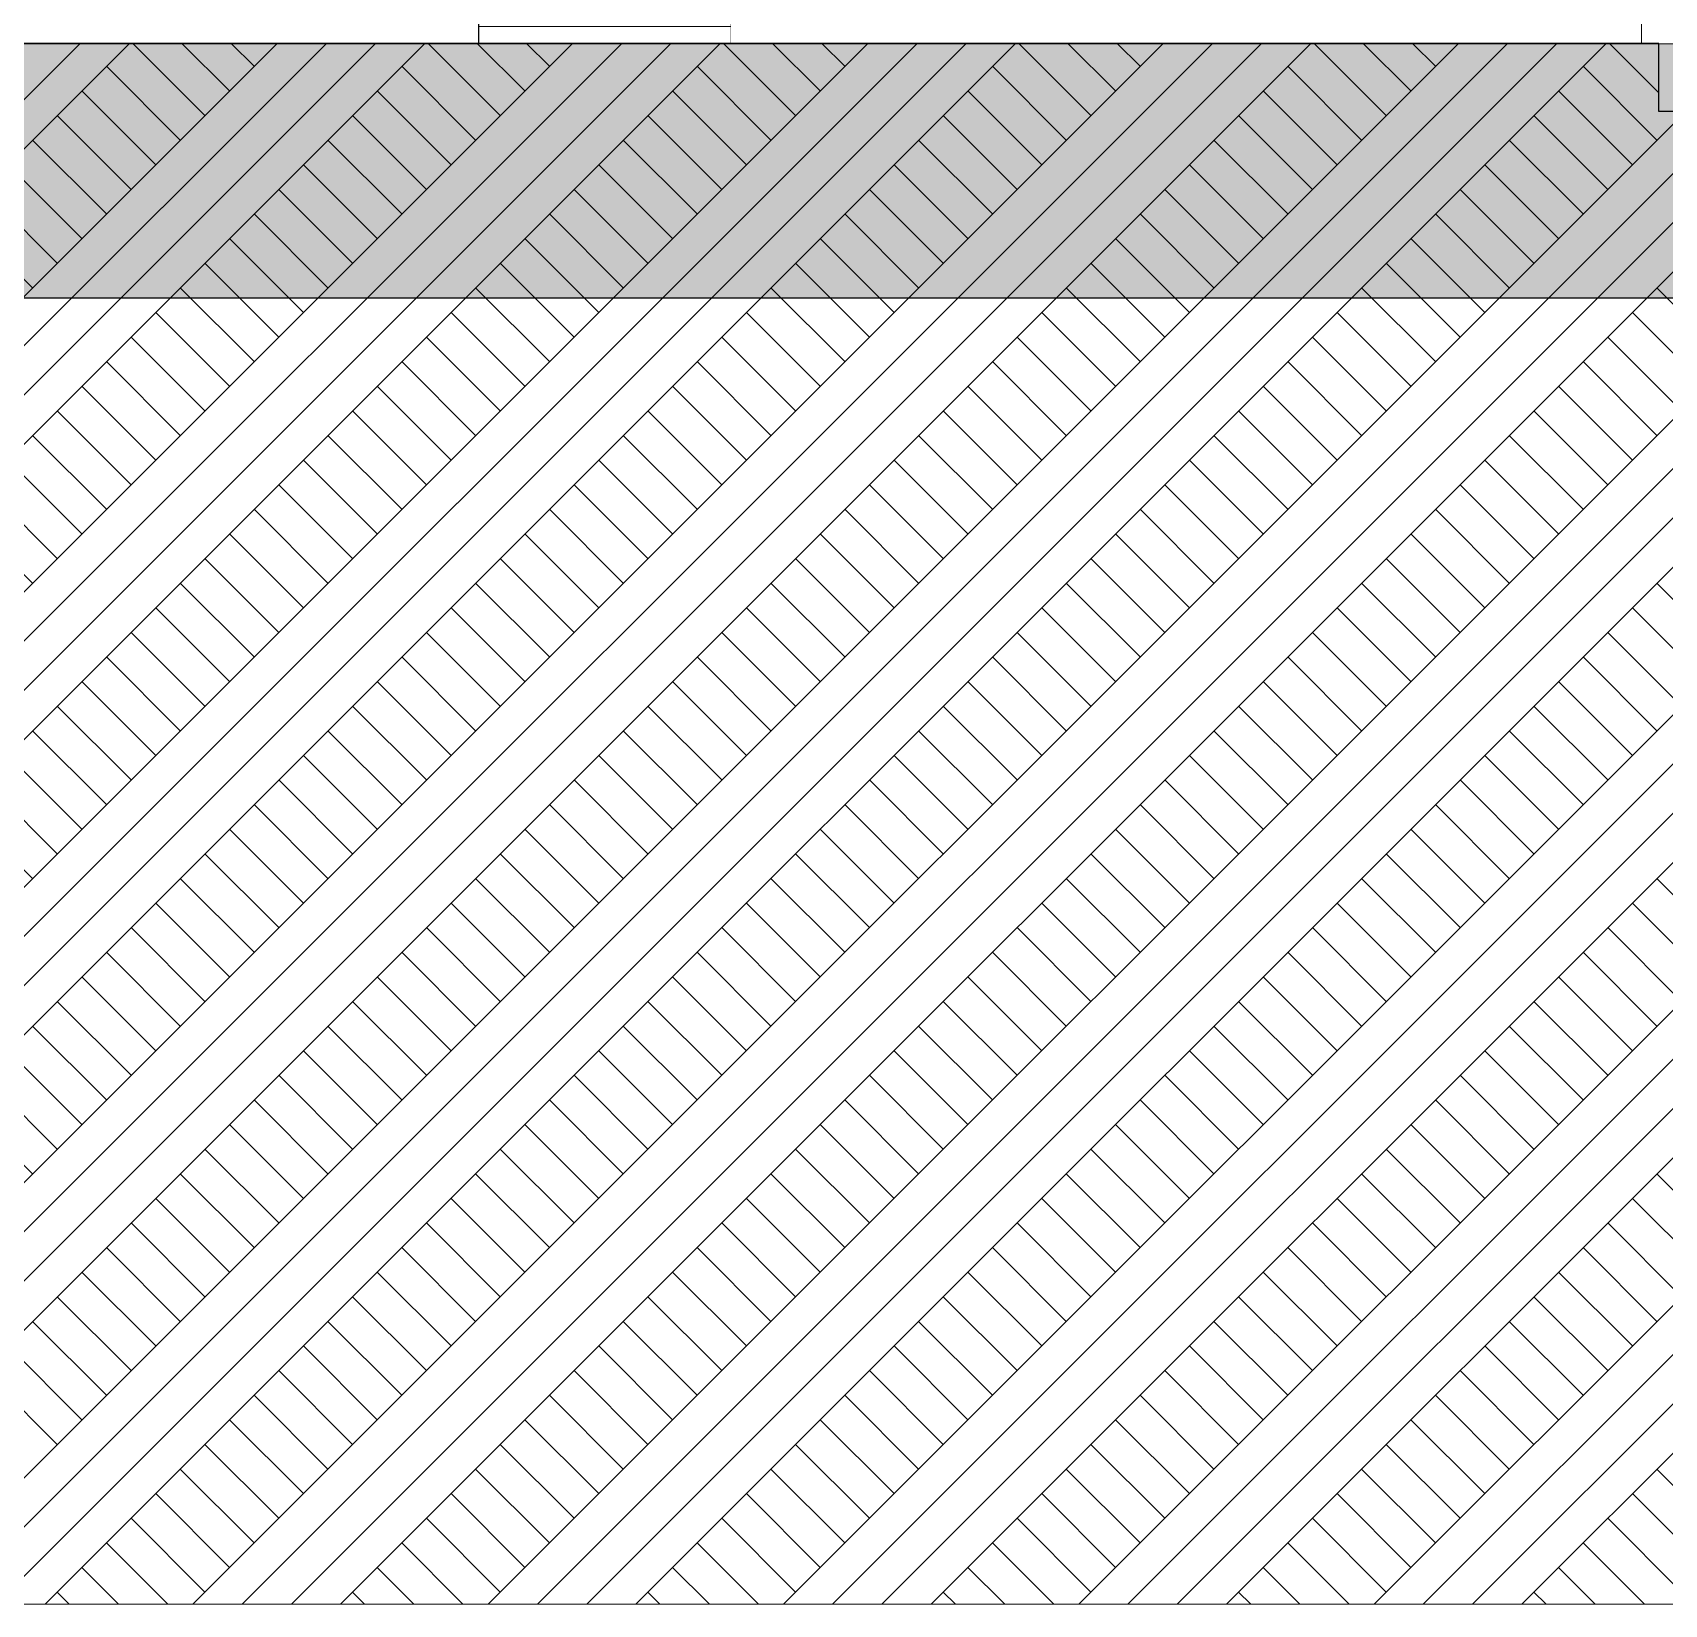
# Model space of a CAD drawing. Header units: millimetres. Extents: x -242231 to 419123, y -2399 to 525285.
# Drawn here: x -233935 to -227840, y 41923 to 47794 of the extents above; entities that cross this region are included whole.
import ezdxf

# ---------------------------------------------------------------- set-up
doc = ezdxf.new("R2010")
doc.units = ezdxf.units.MM
doc.set_wipeout_variables(frame=1)
doc.linetypes.add('Wipeout_Contour', pattern=[1000, 0, -1000])

msp = doc.modelspace()

# ---------------------------------------------------------------- hatches: boundary and pattern name
at = {"linetype": 'Continuous', "lineweight": 0}
msp.add_hatch(color=255, dxfattribs=at).paths.add_polyline_path([(-236003.235, 46804.206), (-217445.945, 46804.206), (-217445.945, 47754.206), (-236003.235, 47754.206)], flags=0)

# ---------------------------------------------------------------- linework, layer by layer
at = {"color": 251, "linetype": 'Continuous', "lineweight": 25}
for p, q in [((-239588, 41923.471), (-233757.265, 47754.206)), ((-239404.127, 41923.496), (-233573.417, 47754.206)), ((-238852.509, 41923.571), (-233021.874, 47754.206)), ((-238668.636, 41923.596), (-232838.026, 47754.206)), ((-238484.764, 41923.621), (-232654.179, 47754.206)), ((-238300.891, 41923.646), (-232470.331, 47754.206)), ((-233291.567, 47484.513), (-233561.259, 47754.206)), ((-233199.643, 47576.437), (-233377.412, 47754.206)), ((-233107.719, 47668.361), (-233193.564, 47754.206)), ((-233383.491, 47392.589), (-233659.262, 47668.361)), ((-232280.404, 47392.589), (-232556.176, 47668.361)), ((-231177.318, 47392.589), (-231453.089, 47668.361)), ((-230074.231, 47392.589), (-230350.003, 47668.361)), ((-228971.144, 47392.589), (-229246.916, 47668.361)), ((-227868.058, 47392.589), (-228143.83, 47668.361)), ((-233475.415, 47300.665), (-233751.186, 47576.437)), ((-232372.328, 47300.665), (-232648.1, 47576.437)), ((-231269.241, 47300.665), (-231545.013, 47576.437)), ((-230166.155, 47300.665), (-230441.927, 47576.437)), ((-229063.068, 47300.665), (-229338.84, 47576.437)), ((-227959.982, 47300.665), (-228235.753, 47576.437)), ((-233567.338, 47208.742), (-233843.11, 47484.513)), ((-233336.327, 41924.32), (-227760.595, 47500.052)), ((-233152.455, 41924.345), (-227576.748, 47500.052)), ((-232968.582, 41924.37), (-227392.9, 47500.052)), ((-232784.709, 41924.395), (-227209.052, 47500.052)), ((-232464.252, 47208.742), (-232740.023, 47484.513)), ((-232233.091, 41924.47), (-226657.509, 47500.052)), ((-232049.218, 41924.495), (-226473.661, 47500.052)), ((-231865.346, 41924.52), (-226289.813, 47500.052)), ((-231681.473, 41924.545), (-226105.966, 47500.052)), ((-231361.165, 47208.742), (-231636.937, 47484.513)), ((-231129.855, 41924.62), (-225554.422, 47500.052)), ((-230945.982, 41924.644), (-225370.575, 47500.052)), ((-230762.109, 41924.669), (-225186.727, 47500.052)), ((-230578.237, 41924.694), (-225002.879, 47500.052)), ((-230258.079, 47208.742), (-230533.85, 47484.513)), ((-230026.618, 41924.769), (-224451.336, 47500.052)), ((-229842.746, 41924.794), (-224267.488, 47500.052)), ((-229658.873, 41924.819), (-224083.64, 47500.052)), ((-229475, 41924.844), (-223899.793, 47500.052)), ((-229154.992, 47208.742), (-229430.764, 47484.513)), ((-228923.382, 41924.919), (-223348.249, 47500.052)), ((-228739.509, 41924.944), (-223164.402, 47500.052)), ((-228555.637, 41924.969), (-222980.554, 47500.052)), ((-228371.764, 41924.994), (-222796.706, 47500.052)), ((-228051.906, 47208.742), (-228327.677, 47484.513)), ((-233659.262, 47116.818), (-233935.034, 47392.589)), ((-232556.176, 47116.818), (-232831.947, 47392.589)), ((-231453.089, 47116.818), (-231728.861, 47392.589)), ((-230350.003, 47116.818), (-230625.774, 47392.589)), ((-229246.916, 47116.818), (-229522.688, 47392.589)), ((-228143.83, 47116.818), (-228419.601, 47392.589)), ((-233751.186, 47024.894), (-234026.958, 47300.665)), ((-232648.1, 47024.894), (-232923.871, 47300.665)), ((-231545.013, 47024.894), (-231820.785, 47300.665)), ((-230441.927, 47024.894), (-230717.698, 47300.665)), ((-229338.84, 47024.894), (-229614.612, 47300.665)), ((-228235.753, 47024.894), (-228511.525, 47300.665)), ((-233843.11, 46932.97), (-234118.882, 47208.742)), ((-232740.023, 46932.97), (-233015.795, 47208.742)), ((-231636.937, 46932.97), (-231912.709, 47208.742)), ((-230533.85, 46932.97), (-230809.622, 47208.742)), ((-229430.764, 46932.97), (-229706.536, 47208.742)), ((-228327.677, 46932.97), (-228603.449, 47208.742)), ((-233935.034, 46841.046), (-234210.806, 47116.818)), ((-232831.947, 46841.046), (-233107.719, 47116.818)), ((-231728.861, 46841.046), (-232004.632, 47116.818)), ((-230625.774, 46841.046), (-230901.546, 47116.818)), ((-229522.688, 46841.046), (-229798.459, 47116.818)), ((-228419.601, 46841.046), (-228695.373, 47116.818)), ((-232923.871, 46749.122), (-233199.643, 47024.894)), ((-231820.785, 46749.122), (-232096.556, 47024.894)), ((-230717.698, 46749.122), (-230993.47, 47024.894)), ((-229614.612, 46749.122), (-229890.383, 47024.894)), ((-228511.525, 46749.122), (-228787.297, 47024.894)), ((-233015.795, 46657.198), (-233291.567, 46932.97)), ((-231912.709, 46657.198), (-232188.48, 46932.97)), ((-230809.622, 46657.198), (-231085.394, 46932.97)), ((-229706.536, 46657.198), (-229982.307, 46932.97)), ((-228603.449, 46657.198), (-228879.221, 46932.97)), ((-233107.719, 46565.274), (-233383.491, 46841.046)), ((-232004.632, 46565.274), (-232280.404, 46841.046)), ((-230901.546, 46565.274), (-231177.318, 46841.046)), ((-229798.459, 46565.274), (-230074.231, 46841.046)), ((-228695.373, 46565.274), (-228971.144, 46841.046)), ((-227592.286, 46565.274), (-227868.058, 46841.046)), ((-233199.643, 46473.351), (-233475.415, 46749.122)), ((-232096.556, 46473.351), (-232372.328, 46749.122)), ((-230993.47, 46473.351), (-231269.241, 46749.122)), ((-229890.383, 46473.351), (-230166.155, 46749.122)), ((-228787.297, 46473.351), (-229063.068, 46749.122)), ((-227684.21, 46473.351), (-227959.982, 46749.122)), ((-233291.567, 46381.427), (-233567.338, 46657.198)), ((-232188.48, 46381.427), (-232464.252, 46657.198)), ((-231085.394, 46381.427), (-231361.165, 46657.198)), ((-229982.307, 46381.427), (-230258.079, 46657.198)), ((-228879.221, 46381.427), (-229154.992, 46657.198)), ((-227776.134, 46381.427), (-228051.906, 46657.198)), ((-233383.491, 46289.503), (-233659.262, 46565.274)), ((-232280.404, 46289.503), (-232556.176, 46565.274)), ((-231177.318, 46289.503), (-231453.089, 46565.274)), ((-230074.231, 46289.503), (-230350.003, 46565.274)), ((-228971.144, 46289.503), (-229246.916, 46565.274)), ((-227868.058, 46289.503), (-228143.83, 46565.274)), ((-233475.415, 46197.579), (-233751.186, 46473.351)), ((-232372.328, 46197.579), (-232648.1, 46473.351)), ((-231269.241, 46197.579), (-231545.013, 46473.351)), ((-230166.155, 46197.579), (-230441.927, 46473.351)), ((-229063.068, 46197.579), (-229338.84, 46473.351)), ((-227959.982, 46197.579), (-228235.753, 46473.351)), ((-233567.338, 46105.655), (-233843.11, 46381.427)), ((-232464.252, 46105.655), (-232740.023, 46381.427)), ((-231361.165, 46105.655), (-231636.937, 46381.427)), ((-230258.079, 46105.655), (-230533.85, 46381.427)), ((-229154.992, 46105.655), (-229430.764, 46381.427)), ((-228051.906, 46105.655), (-228327.677, 46381.427)), ((-233659.262, 46013.731), (-233935.034, 46289.503)), ((-232556.176, 46013.731), (-232831.947, 46289.503)), ((-231453.089, 46013.731), (-231728.861, 46289.503)), ((-230350.003, 46013.731), (-230625.774, 46289.503)), ((-229246.916, 46013.731), (-229522.688, 46289.503)), ((-228143.83, 46013.731), (-228419.601, 46289.503)), ((-233751.186, 45921.807), (-234026.958, 46197.579)), ((-232648.1, 45921.807), (-232923.871, 46197.579)), ((-231545.013, 45921.807), (-231820.785, 46197.579)), ((-230441.927, 45921.807), (-230717.698, 46197.579)), ((-229338.84, 45921.807), (-229614.612, 46197.579)), ((-228235.753, 45921.807), (-228511.525, 46197.579)), ((-233843.11, 45829.883), (-234118.882, 46105.655)), ((-232740.023, 45829.883), (-233015.795, 46105.655)), ((-231636.937, 45829.883), (-231912.709, 46105.655)), ((-230533.85, 45829.883), (-230809.622, 46105.655)), ((-229430.764, 45829.883), (-229706.536, 46105.655)), ((-228327.677, 45829.883), (-228603.449, 46105.655)), ((-233935.034, 45737.96), (-234210.806, 46013.731)), ((-232831.947, 45737.96), (-233107.719, 46013.731)), ((-231728.861, 45737.96), (-232004.632, 46013.731)), ((-230625.774, 45737.96), (-230901.546, 46013.731)), ((-229522.688, 45737.96), (-229798.459, 46013.731)), ((-228419.601, 45737.96), (-228695.373, 46013.731)), ((-232923.871, 45646.036), (-233199.643, 45921.807)), ((-231820.785, 45646.036), (-232096.556, 45921.807)), ((-230717.698, 45646.036), (-230993.47, 45921.807)), ((-229614.612, 45646.036), (-229890.383, 45921.807)), ((-228511.525, 45646.036), (-228787.297, 45921.807)), ((-233015.795, 45554.112), (-233291.567, 45829.883)), ((-231912.709, 45554.112), (-232188.48, 45829.883)), ((-230809.622, 45554.112), (-231085.394, 45829.883)), ((-229706.536, 45554.112), (-229982.307, 45829.883)), ((-228603.449, 45554.112), (-228879.221, 45829.883)), ((-233107.719, 45462.188), (-233383.491, 45737.96)), ((-232004.632, 45462.188), (-232280.404, 45737.96)), ((-230901.546, 45462.188), (-231177.318, 45737.96)), ((-229798.459, 45462.188), (-230074.231, 45737.96)), ((-228695.373, 45462.188), (-228971.144, 45737.96)), ((-227592.286, 45462.188), (-227868.058, 45737.96)), ((-233199.643, 45370.264), (-233475.415, 45646.036)), ((-232096.556, 45370.264), (-232372.328, 45646.036)), ((-230993.47, 45370.264), (-231269.241, 45646.036)), ((-229890.383, 45370.264), (-230166.155, 45646.036)), ((-228787.297, 45370.264), (-229063.068, 45646.036)), ((-227684.21, 45370.264), (-227959.982, 45646.036)), ((-233291.567, 45278.34), (-233567.338, 45554.112)), ((-232188.48, 45278.34), (-232464.252, 45554.112)), ((-231085.394, 45278.34), (-231361.165, 45554.112)), ((-229982.307, 45278.34), (-230258.079, 45554.112)), ((-228879.221, 45278.34), (-229154.992, 45554.112)), ((-227776.134, 45278.34), (-228051.906, 45554.112)), ((-233383.491, 45186.416), (-233659.262, 45462.188)), ((-232280.404, 45186.416), (-232556.176, 45462.188)), ((-231177.318, 45186.416), (-231453.089, 45462.188)), ((-230074.231, 45186.416), (-230350.003, 45462.188)), ((-228971.144, 45186.416), (-229246.916, 45462.188)), ((-227868.058, 45186.416), (-228143.83, 45462.188)), ((-233475.415, 45094.492), (-233751.186, 45370.264)), ((-232372.328, 45094.492), (-232648.1, 45370.264)), ((-231269.241, 45094.492), (-231545.013, 45370.264)), ((-230166.155, 45094.492), (-230441.927, 45370.264)), ((-229063.068, 45094.492), (-229338.84, 45370.264)), ((-227959.982, 45094.492), (-228235.753, 45370.264)), ((-233567.338, 45002.568), (-233843.11, 45278.34)), ((-232464.252, 45002.568), (-232740.023, 45278.34)), ((-231361.165, 45002.568), (-231636.937, 45278.34)), ((-230258.079, 45002.568), (-230533.85, 45278.34)), ((-229154.992, 45002.568), (-229430.764, 45278.34)), ((-228051.906, 45002.568), (-228327.677, 45278.34)), ((-233659.262, 44910.645), (-233935.034, 45186.416)), ((-232556.176, 44910.645), (-232831.947, 45186.416)), ((-231453.089, 44910.645), (-231728.861, 45186.416)), ((-230350.003, 44910.645), (-230625.774, 45186.416)), ((-229246.916, 44910.645), (-229522.688, 45186.416)), ((-228143.83, 44910.645), (-228419.601, 45186.416)), ((-233751.186, 44818.721), (-234026.958, 45094.492)), ((-232648.1, 44818.721), (-232923.871, 45094.492)), ((-231545.013, 44818.721), (-231820.785, 45094.492)), ((-230441.927, 44818.721), (-230717.698, 45094.492)), ((-229338.84, 44818.721), (-229614.612, 45094.492)), ((-228235.753, 44818.721), (-228511.525, 45094.492)), ((-233843.11, 44726.797), (-234118.882, 45002.568)), ((-232740.023, 44726.797), (-233015.795, 45002.568)), ((-231636.937, 44726.797), (-231912.709, 45002.568)), ((-230533.85, 44726.797), (-230809.622, 45002.568)), ((-229430.764, 44726.797), (-229706.536, 45002.568)), ((-228327.677, 44726.797), (-228603.449, 45002.568)), ((-233935.034, 44634.873), (-234210.806, 44910.645)), ((-232831.947, 44634.873), (-233107.719, 44910.645)), ((-231728.861, 44634.873), (-232004.632, 44910.645)), ((-230625.774, 44634.873), (-230901.546, 44910.645)), ((-229522.688, 44634.873), (-229798.459, 44910.645)), ((-228419.601, 44634.873), (-228695.373, 44910.645)), ((-232923.871, 44542.949), (-233199.643, 44818.721)), ((-231820.785, 44542.949), (-232096.556, 44818.721)), ((-230717.698, 44542.949), (-230993.47, 44818.721)), ((-229614.612, 44542.949), (-229890.383, 44818.721)), ((-228511.525, 44542.949), (-228787.297, 44818.721)), ((-233015.795, 44451.025), (-233291.567, 44726.797)), ((-231912.709, 44451.025), (-232188.48, 44726.797)), ((-230809.622, 44451.025), (-231085.394, 44726.797)), ((-229706.536, 44451.025), (-229982.307, 44726.797)), ((-228603.449, 44451.025), (-228879.221, 44726.797)), ((-233107.719, 44359.101), (-233383.491, 44634.873)), ((-232004.632, 44359.101), (-232280.404, 44634.873)), ((-230901.546, 44359.101), (-231177.318, 44634.873)), ((-229798.459, 44359.101), (-230074.231, 44634.873)), ((-228695.373, 44359.101), (-228971.144, 44634.873)), ((-227592.286, 44359.101), (-227868.058, 44634.873)), ((-233199.643, 44267.177), (-233475.415, 44542.949)), ((-232096.556, 44267.177), (-232372.328, 44542.949)), ((-230993.47, 44267.177), (-231269.241, 44542.949)), ((-229890.383, 44267.177), (-230166.155, 44542.949)), ((-228787.297, 44267.177), (-229063.068, 44542.949)), ((-227684.21, 44267.177), (-227959.982, 44542.949)), ((-233291.567, 44175.254), (-233567.338, 44451.025)), ((-232188.48, 44175.254), (-232464.252, 44451.025)), ((-231085.394, 44175.254), (-231361.165, 44451.025)), ((-229982.307, 44175.254), (-230258.079, 44451.025)), ((-228879.221, 44175.254), (-229154.992, 44451.025)), ((-227776.134, 44175.254), (-228051.906, 44451.025)), ((-233383.491, 44083.33), (-233659.262, 44359.101)), ((-232280.404, 44083.33), (-232556.176, 44359.101)), ((-231177.318, 44083.33), (-231453.089, 44359.101)), ((-230074.231, 44083.33), (-230350.003, 44359.101)), ((-228971.144, 44083.33), (-229246.916, 44359.101)), ((-227868.058, 44083.33), (-228143.83, 44359.101)), ((-233475.415, 43991.406), (-233751.186, 44267.177)), ((-232372.328, 43991.406), (-232648.1, 44267.177)), ((-231269.241, 43991.406), (-231545.013, 44267.177)), ((-230166.155, 43991.406), (-230441.927, 44267.177)), ((-229063.068, 43991.406), (-229338.84, 44267.177)), ((-227959.982, 43991.406), (-228235.753, 44267.177)), ((-233567.338, 43899.482), (-233843.11, 44175.254)), ((-232464.252, 43899.482), (-232740.023, 44175.254)), ((-231361.165, 43899.482), (-231636.937, 44175.254)), ((-230258.079, 43899.482), (-230533.85, 44175.254)), ((-229154.992, 43899.482), (-229430.764, 44175.254)), ((-228051.906, 43899.482), (-228327.677, 44175.254)), ((-233659.262, 43807.558), (-233935.034, 44083.33)), ((-232556.176, 43807.558), (-232831.947, 44083.33)), ((-231453.089, 43807.558), (-231728.861, 44083.33)), ((-230350.003, 43807.558), (-230625.774, 44083.33)), ((-229246.916, 43807.558), (-229522.688, 44083.33)), ((-228143.83, 43807.558), (-228419.601, 44083.33)), ((-233751.186, 43715.634), (-234026.958, 43991.406)), ((-232648.1, 43715.634), (-232923.871, 43991.406)), ((-231545.013, 43715.634), (-231820.785, 43991.406)), ((-230441.927, 43715.634), (-230717.698, 43991.406)), ((-229338.84, 43715.634), (-229614.612, 43991.406)), ((-228235.753, 43715.634), (-228511.525, 43991.406)), ((-233843.11, 43623.71), (-234118.882, 43899.482)), ((-232740.023, 43623.71), (-233015.795, 43899.482)), ((-231636.937, 43623.71), (-231912.709, 43899.482)), ((-230533.85, 43623.71), (-230809.622, 43899.482)), ((-229430.764, 43623.71), (-229706.536, 43899.482)), ((-228327.677, 43623.71), (-228603.449, 43899.482)), ((-233935.034, 43531.786), (-234210.806, 43807.558)), ((-232831.947, 43531.786), (-233107.719, 43807.558)), ((-231728.861, 43531.786), (-232004.632, 43807.558)), ((-230625.774, 43531.786), (-230901.546, 43807.558)), ((-229522.688, 43531.786), (-229798.459, 43807.558)), ((-228419.601, 43531.786), (-228695.373, 43807.558)), ((-232923.871, 43439.863), (-233199.643, 43715.634)), ((-231820.785, 43439.863), (-232096.556, 43715.634)), ((-230717.698, 43439.863), (-230993.47, 43715.634)), ((-229614.612, 43439.863), (-229890.383, 43715.634)), ((-228511.525, 43439.863), (-228787.297, 43715.634)), ((-233015.795, 43347.939), (-233291.567, 43623.71)), ((-231912.709, 43347.939), (-232188.48, 43623.71)), ((-230809.622, 43347.939), (-231085.394, 43623.71)), ((-229706.536, 43347.939), (-229982.307, 43623.71)), ((-228603.449, 43347.939), (-228879.221, 43623.71)), ((-233107.719, 43256.015), (-233383.491, 43531.786)), ((-232004.632, 43256.015), (-232280.404, 43531.786)), ((-230901.546, 43256.015), (-231177.318, 43531.786)), ((-229798.459, 43256.015), (-230074.231, 43531.786)), ((-228695.373, 43256.015), (-228971.144, 43531.786)), ((-227592.286, 43256.015), (-227868.058, 43531.786)), ((-233199.643, 43164.091), (-233475.415, 43439.863)), ((-232096.556, 43164.091), (-232372.328, 43439.863)), ((-230993.47, 43164.091), (-231269.241, 43439.863)), ((-229890.383, 43164.091), (-230166.155, 43439.863)), ((-228787.297, 43164.091), (-229063.068, 43439.863)), ((-227684.21, 43164.091), (-227959.982, 43439.863)), ((-233291.567, 43072.167), (-233567.338, 43347.939)), ((-232188.48, 43072.167), (-232464.252, 43347.939)), ((-231085.394, 43072.167), (-231361.165, 43347.939)), ((-229982.307, 43072.167), (-230258.079, 43347.939)), ((-228879.221, 43072.167), (-229154.992, 43347.939)), ((-227776.134, 43072.167), (-228051.906, 43347.939)), ((-233383.491, 42980.243), (-233659.262, 43256.015)), ((-232280.404, 42980.243), (-232556.176, 43256.015)), ((-231177.318, 42980.243), (-231453.089, 43256.015)), ((-230074.231, 42980.243), (-230350.003, 43256.015)), ((-228971.144, 42980.243), (-229246.916, 43256.015)), ((-227868.058, 42980.243), (-228143.83, 43256.015)), ((-233475.415, 42888.319), (-233751.186, 43164.091)), ((-232372.328, 42888.319), (-232648.1, 43164.091)), ((-231269.241, 42888.319), (-231545.013, 43164.091)), ((-230166.155, 42888.319), (-230441.927, 43164.091)), ((-229063.068, 42888.319), (-229338.84, 43164.091)), ((-227959.982, 42888.319), (-228235.753, 43164.091)), ((-233567.338, 42796.395), (-233843.11, 43072.167)), ((-232464.252, 42796.395), (-232740.023, 43072.167)), ((-231361.165, 42796.395), (-231636.937, 43072.167)), ((-230258.079, 42796.395), (-230533.85, 43072.167)), ((-229154.992, 42796.395), (-229430.764, 43072.167)), ((-228051.906, 42796.395), (-228327.677, 43072.167)), ((-233659.262, 42704.472), (-233935.034, 42980.243)), ((-232556.176, 42704.472), (-232831.947, 42980.243)), ((-231453.089, 42704.472), (-231728.861, 42980.243)), ((-230350.003, 42704.472), (-230625.774, 42980.243)), ((-229246.916, 42704.472), (-229522.688, 42980.243)), ((-228143.83, 42704.472), (-228419.601, 42980.243)), ((-233751.186, 42612.548), (-234026.958, 42888.319)), ((-232648.1, 42612.548), (-232923.871, 42888.319)), ((-231545.013, 42612.548), (-231820.785, 42888.319)), ((-230441.927, 42612.548), (-230717.698, 42888.319)), ((-229338.84, 42612.548), (-229614.612, 42888.319)), ((-228235.753, 42612.548), (-228511.525, 42888.319)), ((-233843.11, 42520.624), (-234118.882, 42796.395)), ((-232740.023, 42520.624), (-233015.795, 42796.395)), ((-231636.937, 42520.624), (-231912.709, 42796.395)), ((-230533.85, 42520.624), (-230809.622, 42796.395)), ((-229430.764, 42520.624), (-229706.536, 42796.395)), ((-228327.677, 42520.624), (-228603.449, 42796.395)), ((-232831.947, 42428.7), (-233107.719, 42704.472)), ((-231728.861, 42428.7), (-232004.632, 42704.472)), ((-230625.774, 42428.7), (-230901.546, 42704.472)), ((-229522.688, 42428.7), (-229798.459, 42704.472)), ((-228419.601, 42428.7), (-228695.373, 42704.472)), ((-232923.871, 42336.776), (-233199.643, 42612.548)), ((-231820.785, 42336.776), (-232096.556, 42612.548)), ((-230717.698, 42336.776), (-230993.47, 42612.548)), ((-229614.612, 42336.776), (-229890.383, 42612.548)), ((-228511.525, 42336.776), (-228787.297, 42612.548)), ((-233015.795, 42244.852), (-233291.567, 42520.624)), ((-231912.709, 42244.852), (-232188.48, 42520.624)), ((-230809.622, 42244.852), (-231085.394, 42520.624)), ((-229706.536, 42244.852), (-229982.307, 42520.624)), ((-228603.449, 42244.852), (-228879.221, 42520.624)), ((-233107.719, 42152.928), (-233383.491, 42428.7)), ((-232004.632, 42152.928), (-232280.404, 42428.7)), ((-230901.546, 42152.928), (-231177.318, 42428.7)), ((-229798.459, 42152.928), (-230074.231, 42428.7)), ((-228695.373, 42152.928), (-228971.144, 42428.7)), ((-227592.286, 42152.928), (-227868.058, 42428.7)), ((-233199.643, 42061.004), (-233475.415, 42336.776)), ((-232096.556, 42061.004), (-232372.328, 42336.776)), ((-230993.47, 42061.004), (-231269.241, 42336.776)), ((-229890.383, 42061.004), (-230166.155, 42336.776)), ((-228787.297, 42061.004), (-229063.068, 42336.776)), ((-227684.21, 42061.004), (-227959.982, 42336.776)), ((-233291.567, 41969.081), (-233567.338, 42244.852)), ((-232188.48, 41969.081), (-232464.252, 42244.852)), ((-231085.394, 41969.081), (-231361.165, 42244.852)), ((-229982.307, 41969.081), (-230258.079, 42244.852)), ((-228879.221, 41969.081), (-229154.992, 42244.852)), ((-227776.134, 41969.081), (-228051.906, 42244.852)), ((-233430.641, 41924.307), (-233659.262, 42152.928)), ((-232327.704, 41924.457), (-232556.176, 42152.928)), ((-231224.768, 41924.607), (-231453.089, 42152.928)), ((-230121.831, 41924.756), (-230350.003, 42152.928)), ((-229018.894, 41924.906), (-229246.916, 42152.928)), ((-227915.957, 41925.056), (-228143.83, 42152.928)), ((-233614.464, 41924.282), (-233751.186, 42061.004)), ((-232511.527, 41924.432), (-232648.1, 42061.004)), ((-231408.59, 41924.582), (-231545.013, 42061.004)), ((-230305.654, 41924.731), (-230441.927, 42061.004)), ((-229202.717, 41924.881), (-229338.84, 42061.004)), ((-228099.78, 41925.031), (-228235.753, 42061.004)), ((-233798.287, 41924.257), (-233843.11, 41969.081)), ((-232695.35, 41924.407), (-232740.023, 41969.081)), ((-231592.413, 41924.557), (-231636.937, 41969.081)), ((-230489.476, 41924.706), (-230533.85, 41969.081)), ((-229386.54, 41924.856), (-229430.764, 41969.081)), ((-228283.603, 41925.006), (-228327.677, 41969.081))]:
    msp.add_line(p, q, dxfattribs=at)
at = {"linetype": 'Continuous'}
for p, q in [((-236003.235, 47754.206), (-217445.945, 47754.206)), ((-212143.888, 47500.052), (-227860.639, 47500.052)), ((-236003.235, 46804.206), (-217445.945, 46804.206)), ((-241594.239, 41923.199), (-194002.999, 41929.66))]:
    msp.add_line(p, q, dxfattribs=at)

# ---------------------------------------------------------------- next in the draw order: wipeouts: each hides what was drawn before it
at = {"color": 254, "linetype": 'Wipeout_Contour', "lineweight": 0, "ltscale": 69950.37048}
msp.add_wipeout([(-231328.415, 47754.206), (-227924.328, 47754.206), (-227924.328, 47834.25), (-231328.415, 47834.25)], dxfattribs=at)

# ---------------------------------------------------------------- next in the draw order: linework, layer by layer
at = {"linetype": 'Continuous'}
for p, q in [((-231328.415, 47754.206), (-231328.415, 47834.25)), ((-227924.328, 47754.206), (-227924.328, 47834.25))]:
    msp.add_line(p, q, dxfattribs=at)

# ---------------------------------------------------------------- next in the draw order: wipeouts: each hides what was drawn before it
at = {"color": 254, "linetype": 'Wipeout_Contour', "lineweight": 0, "ltscale": 221596.170998}
msp.add_wipeout([(-232268.13, 47754.206), (-231328.415, 47754.206), (-231328.415, 47834.25), (-227924.376, 47834.256), (-227924.328, 47834.25), (-227863.027, 47834.256), (-227863.027, 47887.406), (-232048.121, 47887.406), (-232048.121, 47881.273), (-232200.675, 47881.273), (-232200.392, 47834.25), (-232268.13, 47834.25)], dxfattribs=at)

# ---------------------------------------------------------------- next in the draw order: hatches: boundary and pattern name
at = {"linetype": 'Continuous', "lineweight": 15}
h = msp.add_hatch(dxfattribs=at)
h.set_pattern_fill('50__', color=251, style=0, pattern_type=2)
h.set_pattern_definition([(0, (-212139.076, 47887.406), (0, 70), [])])
h.paths.add_polyline_path([(-232268.13, 47754.206), (-231328.415, 47754.206), (-231328.415, 47834.25), (-227924.376, 47834.256), (-227924.328, 47834.25), (-227863.027, 47834.256), (-227863.027, 47887.406), (-232048.121, 47887.406), (-232048.121, 47881.273), (-232200.675, 47881.273), (-232200.392, 47834.25), (-232268.13, 47834.25)], flags=0)

# ---------------------------------------------------------------- next in the draw order: linework, layer by layer
at = {"linetype": 'Continuous'}
msp.add_line((-232268.13, 47754.206), (-232268.13, 47834.25), dxfattribs=at)
at = {"color": 251, "linetype": 'Continuous', "lineweight": 25}
for p, q in [((-237749.273, 41923.721), (-231918.788, 47754.206)), ((-237565.4, 41923.746), (-231734.94, 47754.206)), ((-237381.527, 41923.771), (-231551.092, 47754.206)), ((-237197.654, 41923.796), (-231367.244, 47754.206)), ((-236646.036, 41923.871), (-230815.701, 47754.206)), ((-236462.164, 41923.896), (-230631.853, 47754.206)), ((-236278.291, 41923.92), (-230448.006, 47754.206)), ((-236094.418, 41923.945), (-230264.158, 47754.206)), ((-235542.8, 41924.02), (-229712.614, 47754.206)), ((-235358.927, 41924.045), (-229528.767, 47754.206)), ((-235175.055, 41924.07), (-229344.919, 47754.206)), ((-234991.182, 41924.095), (-229161.071, 47754.206)), ((-234439.564, 41924.17), (-228609.528, 47754.206)), ((-234255.691, 41924.195), (-228425.68, 47754.206)), ((-234071.818, 41924.22), (-228241.832, 47754.206)), ((-233887.946, 41924.245), (-228057.985, 47754.206)), ((-232188.48, 47484.513), (-232458.173, 47754.206)), ((-232096.556, 47576.437), (-232274.325, 47754.206)), ((-232004.632, 47668.361), (-232090.477, 47754.206)), ((-231085.394, 47484.513), (-231355.086, 47754.206)), ((-230993.47, 47576.437), (-231171.239, 47754.206)), ((-230901.546, 47668.361), (-230987.391, 47754.206)), ((-229982.307, 47484.513), (-230252, 47754.206)), ((-229890.383, 47576.437), (-230068.152, 47754.206)), ((-229798.459, 47668.361), (-229884.304, 47754.206)), ((-228879.221, 47484.513), (-229148.913, 47754.206)), ((-228787.297, 47576.437), (-228965.066, 47754.206)), ((-228695.373, 47668.361), (-228781.218, 47754.206))]:
    msp.add_line(p, q, dxfattribs=at)

# ---------------------------------------------------------------- next in the draw order: wipeouts: each hides what was drawn before it
at = {"color": 254, "linetype": 'Wipeout_Contour', "lineweight": 0, "ltscale": 50659.315126}
msp.add_wipeout([(-227924.328, 47834.25), (-227924.328, 47754.206), (-221682.618, 47754.206), (-221682.618, 47834.256)], dxfattribs=at)

# ---------------------------------------------------------------- next in the draw order: linework, layer by layer
at = {"linetype": 'Continuous'}
for p, q in [((-227860.639, 47754.206), (-235063.51, 47754.206)), ((-227860.639, 47500.052), (-227860.639, 47754.206))]:
    msp.add_line(p, q, dxfattribs=at)
at = {"color": 251, "linetype": 'Continuous', "lineweight": 25}
for p, q in [((-227860.639, 47569.018), (-228045.827, 47754.206)), ((-227860.639, 47752.866), (-227861.979, 47754.206))]:
    msp.add_line(p, q, dxfattribs=at)

doc.saveas('drawing.dxf')
